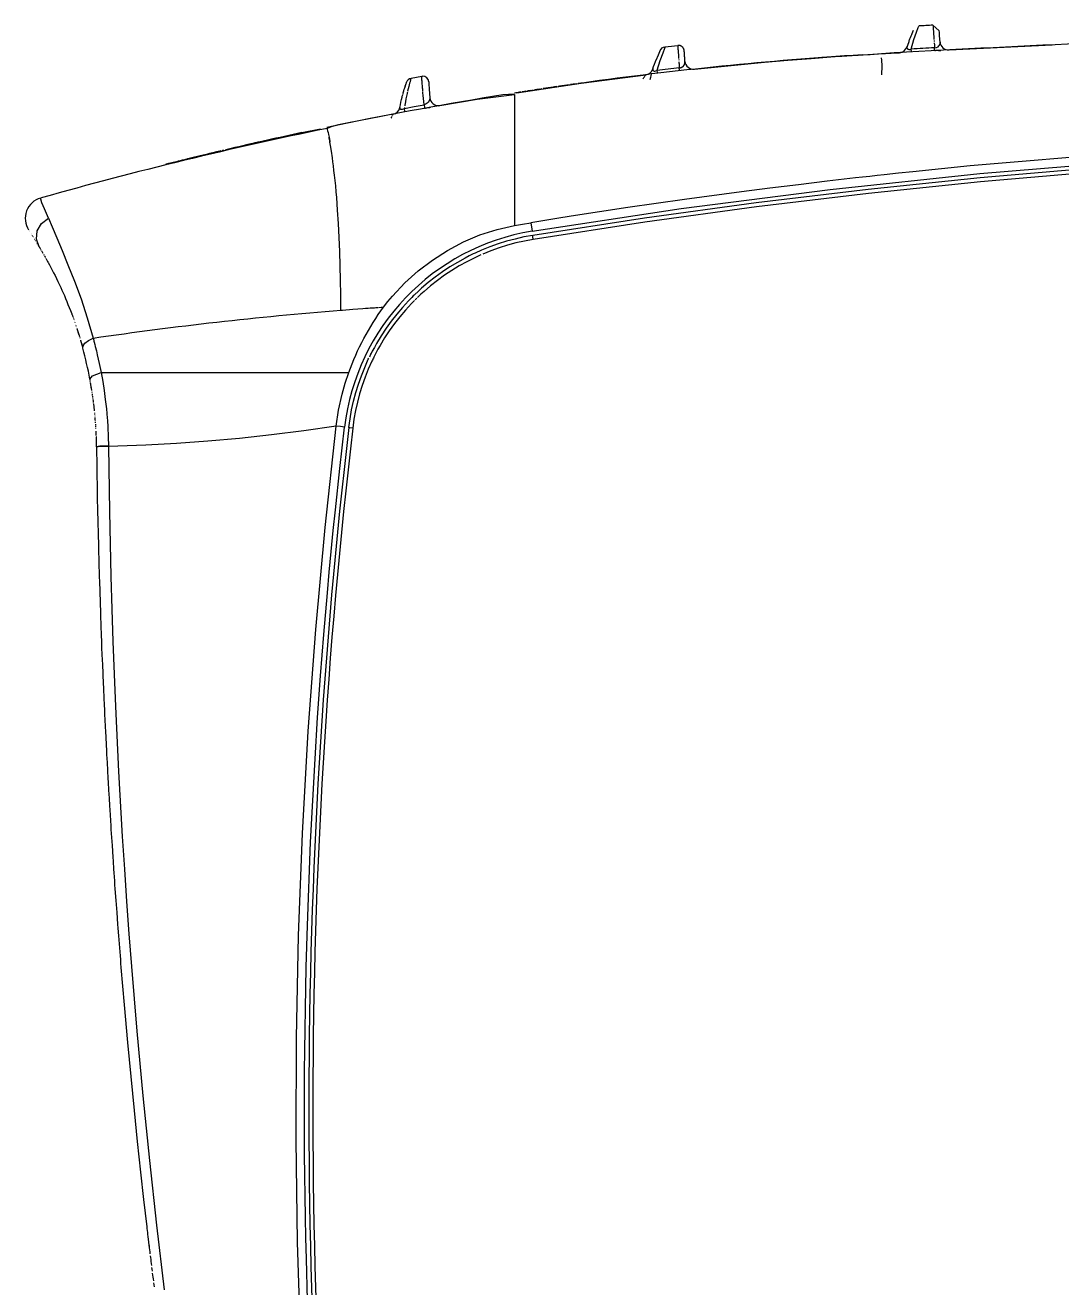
# Model space of a CAD drawing. Header units: millimetres. Extents: x 1291 to 5660, y 748 to 2981.
# Drawn here: x 2519.6 to 2641.5, y 1365.1 to 1513.7 of the extents above; entities that cross this region are included whole.
import ezdxf

# ---------------------------------------------------------------- set-up
doc = ezdxf.new("R2010")
doc.units = ezdxf.units.MM

msp = doc.modelspace()

# ---------------------------------------------------------------- linework, layer by layer
for points in [[(2624.05, 1513.03), (2623.89, 1512.66), (2623.88, 1512.65), (2623.88, 1512.64), (2623.88, 1512.63), (2623.87, 1512.63), (2623.87, 1512.61), (2623.86, 1512.59), (2623.84, 1512.55), (2623.83, 1512.52), (2623.79, 1512.44), (2623.76, 1512.36), (2623.69, 1512.19), (2623.62, 1512.01), (2623.58, 1511.91), (2623.55, 1511.82), (2623.53, 1511.76), (2623.52, 1511.71), (2623.48, 1511.6), (2623.4, 1511.38), (2623.33, 1511.15), (2623.31, 1511.05), (2623.33, 1510.95), (2623.36, 1510.9), (2623.41, 1510.86), (2623.45, 1510.85), (2623.49, 1510.83), (2623.53, 1510.82), (2623.57, 1510.82), (2623.66, 1510.82), (2623.71, 1510.82), (2623.75, 1510.83), (2623.79, 1510.84), (2623.82, 1510.84), (2624.12, 1511.98), (2624.42, 1512.84), (2624.63, 1513.38), (2624.71, 1513.56)], [(2626.37, 1513.65), (2626.38, 1513.64), (2626.38, 1513.61), (2626.38, 1513.56), (2626.39, 1513.48), (2626.39, 1513.38), (2626.4, 1513.26)], [(2626.4, 1513.23), (2626.41, 1513.19), (2626.41, 1513.16), (2626.41, 1513.12), (2626.42, 1513.04), (2626.42, 1512.96), (2626.44, 1512.78), (2626.45, 1512.58), (2626.46, 1512.36), (2626.48, 1512.12), (2626.49, 1512.06), (2626.49, 1511.99)], [(2626.5, 1511.86), (2626.51, 1511.73)], [(2596.37, 1510.84), (2596.37, 1510.83), (2596.37, 1510.79), (2596.38, 1510.75), (2596.38, 1510.67), (2596.39, 1510.59), (2596.4, 1510.41), (2596.42, 1510.21), (2596.43, 1509.99), (2596.45, 1509.76)], [(2619.97, 1510.25), (2619, 1510.19), (2618.04, 1510.13), (2615.67, 1509.99), (2613.3, 1509.86)], [(2620.29, 1509.81), (2620.31, 1509.55), (2620.34, 1508.9), (2620.33, 1507.81)], [(2623.84, 1510.51), (2623.84, 1510.6), (2623.82, 1510.84)], [(2627.04, 1510.68), (2627.06, 1510.69)], [(2627.09, 1510.69), (2627.14, 1510.69), (2627.18, 1510.69), (2627.28, 1510.7)], [(2593.78, 1509.48), (2593.79, 1509.51), (2593.79, 1509.51), (2593.8, 1509.52), (2593.8, 1509.53)], [(2596.46, 1509.63), (2596.47, 1509.56)], [(2564.02, 1505.57), (2564.04, 1505.64), (2564.05, 1505.7), (2564.12, 1505.92), (2564.18, 1506.13), (2564.24, 1506.31), (2564.4, 1506.82), (2564.43, 1506.89), (2564.44, 1506.93), (2564.45, 1506.94)], [(2564.85, 1506.97), (2564.84, 1506.95), (2564.84, 1506.93), (2564.81, 1506.84), (2564.76, 1506.65), (2564.7, 1506.43), (2564.64, 1506.19), (2564.57, 1505.91)], [(2566.37, 1505.91), (2566.36, 1505.99), (2566.35, 1506.13), (2566.34, 1506.27), (2566.32, 1506.52), (2566.3, 1506.75), (2566.28, 1506.95), (2566.27, 1507.13), (2566.26, 1507.15), (2566.26, 1507.21), (2566.26, 1507.25), (2566.25, 1507.29), (2566.25, 1507.35), (2566.24, 1507.41), (2566.24, 1507.51), (2566.23, 1507.58), (2566.23, 1507.62), (2566.23, 1507.64), (2564.98, 1507.4), (2564.97, 1507.38), (2564.96, 1507.34), (2564.93, 1507.26), (2564.9, 1507.15), (2564.88, 1507.09), (2564.86, 1507.01)], [(2584.49, 1506.77), (2584.34, 1506.74), (2584.19, 1506.72), (2584.05, 1506.71), (2583.9, 1506.69), (2583.75, 1506.67)], [(2592.28, 1507.37), (2592.37, 1507.51), (2592.42, 1507.58), (2592.48, 1507.67)], [(2592.49, 1507.69), (2592.5, 1507.71)], [(2592.51, 1507.72), (2592.51, 1507.73), (2592.52, 1507.74), (2592.55, 1507.78)], [(2592.57, 1507.81), (2592.58, 1507.83)], [(2593.27, 1508.03), (2593.27, 1508.02), (2593.27, 1508), (2593.25, 1507.96), (2593.24, 1507.9), (2593.19, 1507.74), (2593.14, 1507.51), (2593.08, 1507.23)], [(2564.21, 1503.96), (2564.2, 1503.87), (2565.35, 1504.08), (2566.5, 1504.29), (2566.47, 1504.67), (2566.44, 1505.03), (2566.41, 1505.37), (2566.38, 1505.69), (2566.38, 1505.76), (2566.37, 1505.84)], [(2564.56, 1505.84), (2564.54, 1505.77), (2564.52, 1505.7), (2564.51, 1505.62), (2564.47, 1505.47), (2564.44, 1505.31), (2564.37, 1504.98), (2564.31, 1504.63), (2564.28, 1504.44), (2564.25, 1504.26), (2564.24, 1504.16)], [(2564.29, 1506.47), (2564.3, 1506.51), (2564.31, 1506.55), (2564.32, 1506.58)], [(2564.33, 1506.62), (2564.35, 1506.68)], [(2577.88, 1505.79), (2577.74, 1505.77), (2577.59, 1505.75), (2577.44, 1505.72), (2577.3, 1505.69), (2577.15, 1505.68)], [(2577.15, 1505.51), (2577.15, 1490.09)], [(2578.47, 1505.88), (2578.32, 1505.86), (2578.18, 1505.84), (2578.03, 1505.81)], [(2579.35, 1506.01), (2579.2, 1505.99), (2578.76, 1505.92), (2578.61, 1505.9)], [(2579.05, 1505.97), (2578.91, 1505.95)], [(2580.37, 1506.17), (2580.23, 1506.15), (2579.78, 1506.08), (2579.64, 1506.06), (2579.49, 1506.04)], [(2580.08, 1506.13), (2579.93, 1506.11)], [(2582.14, 1506.43), (2581.99, 1506.41), (2581.84, 1506.39), (2581.7, 1506.36), (2581.55, 1506.35), (2581.4, 1506.32), (2581.26, 1506.3), (2581.11, 1506.29), (2580.96, 1506.26), (2580.82, 1506.24), (2580.67, 1506.22), (2580.52, 1506.2)], [(2583.61, 1506.65), (2583.46, 1506.62), (2583.31, 1506.6), (2583.16, 1506.58), (2583.02, 1506.56), (2582.87, 1506.54), (2582.72, 1506.52), (2582.28, 1506.45)], [(2582.57, 1506.5), (2582.43, 1506.48)], [(2564.27, 1503.46), (2564.25, 1503.56), (2564.2, 1503.86)], [(2567, 1503.96), (2567.03, 1503.96), (2567.05, 1503.96), (2567.12, 1503.98), (2567.17, 1503.99), (2567.28, 1504.01)], [(2562.8, 1503.07), (2562.81, 1503.08), (2562.86, 1503.18), (2562.86, 1503.18), (2562.86, 1503.19), (2560.17, 1502.67), (2557.49, 1502.14), (2555.07, 1501.64), (2555.07, 1501.63)], [(2562.64, 1502.71), (2562.64, 1502.72), (2562.66, 1502.76), (2562.67, 1502.79), (2562.69, 1502.83), (2562.71, 1502.87), (2562.74, 1502.94)], [(2562.78, 1503.03), (2562.79, 1503.06)], [(2549.32, 1500.41), (2549.38, 1500.42), (2549.57, 1500.46), (2549.77, 1500.51), (2550.16, 1500.59), (2550.55, 1500.68), (2551.34, 1500.85), (2552.13, 1501.02), (2551.61, 1500.91), (2551.1, 1500.79), (2550.58, 1500.69), (2550.07, 1500.57), (2549.57, 1500.46), (2549.07, 1500.35), (2548.56, 1500.24), (2548.07, 1500.13), (2547.57, 1500.02), (2547.08, 1499.91), (2546.96, 1499.88), (2546.84, 1499.85), (2546.72, 1499.82), (2546.59, 1499.8), (2546.35, 1499.74), (2546.11, 1499.69), (2545.63, 1499.57), (2545.17, 1499.47), (2544.71, 1499.36), (2544.25, 1499.26), (2543.8, 1499.15), (2543.35, 1499.05), (2543.13, 1498.99)], [(2552.13, 1501.02), (2554.32, 1501.48)], [(2555.08, 1501.58), (2555.09, 1501.53), (2555.12, 1501.4), (2555.16, 1501.25), (2555.21, 1501.05), (2555.26, 1500.8), (2555.33, 1500.47), (2555.38, 1500.25), (2555.42, 1499.99), (2555.44, 1499.9)], [(2544.16, 1499.23), (2544.24, 1499.25), (2544.59, 1499.33), (2545.18, 1499.48)], [(2542.59, 1498.87), (2542.49, 1498.84), (2542.07, 1498.74), (2541.67, 1498.65), (2541.28, 1498.55), (2540.9, 1498.46), (2540.53, 1498.37), (2540.18, 1498.29), (2539.84, 1498.21), (2539.51, 1498.12), (2539.19, 1498.05), (2538.88, 1497.97), (2538.74, 1497.93), (2538.67, 1497.92), (2538.6, 1497.9), (2538.45, 1497.87), (2538.32, 1497.83), (2538.06, 1497.77), (2537.82, 1497.71), (2537.59, 1497.65), (2537.38, 1497.6), (2537.18, 1497.55), (2537, 1497.51), (2536.84, 1497.47), (2536.69, 1497.43), (2536.66, 1497.42), (2536.59, 1497.4), (2536.56, 1497.4), (2536.5, 1497.38), (2536.44, 1497.37), (2536.21, 1497.31), (2536.16, 1497.29), (2536.13, 1497.29), (2536.12, 1497.29), (2536.12, 1497.28)], [(2542.91, 1498.94), (2542.8, 1498.92), (2542.7, 1498.89)], [(2684.95, 1498.42), (2671.67, 1497.95), (2658.41, 1497.26), (2645.17, 1496.35), (2631.95, 1495.21), (2618.77, 1493.86), (2605.6, 1492.27), (2592.46, 1490.47), (2579.34, 1488.44), (2578.32, 1488.26), (2577.32, 1488.03), (2576.32, 1487.76), (2575.34, 1487.45), (2574.37, 1487.11), (2573.42, 1486.72)], [(2648.59, 1498.6), (2630.73, 1497.1), (2627.36, 1496.76), (2623.99, 1496.42), (2622.31, 1496.24), (2620.63, 1496.06), (2619.79, 1495.97), (2618.95, 1495.87), (2618.1, 1495.78), (2617.26, 1495.69), (2613.91, 1495.3), (2610.55, 1494.89), (2607.2, 1494.48), (2603.85, 1494.05), (2597.16, 1493.15), (2590.48, 1492.19), (2587.14, 1491.68), (2583.8, 1491.17), (2582.14, 1490.9), (2580.48, 1490.63), (2579.76, 1490.52), (2579.05, 1490.4)], [(2645.15, 1496.84), (2631.93, 1495.7), (2618.74, 1494.34), (2605.57, 1492.76), (2592.42, 1490.95), (2579.29, 1488.92), (2578.25, 1488.74), (2577.23, 1488.5), (2576.21, 1488.23), (2575.21, 1487.92), (2574.23, 1487.57), (2573.25, 1487.17), (2573.01, 1487.07), (2572.77, 1486.96), (2572.53, 1486.85), (2572.29, 1486.74), (2571.81, 1486.5), (2571.35, 1486.26), (2570.43, 1485.75), (2569.54, 1485.21), (2568.67, 1484.64), (2567.82, 1484.02), (2567, 1483.38), (2566.2, 1482.7), (2565.81, 1482.34), (2565.43, 1481.98), (2565.33, 1481.89), (2565.24, 1481.8), (2565.05, 1481.61), (2564.87, 1481.42), (2564.68, 1481.23), (2563.97, 1480.45), (2563.3, 1479.65), (2562.65, 1478.83), (2562.04, 1477.99), (2561.47, 1477.11), (2560.93, 1476.21), (2560.67, 1475.75), (2560.42, 1475.29), (2560.13, 1474.7), (2560.07, 1474.58)], [(2561.14, 1480.45), (2561.45, 1480.47), (2561.75, 1480.49), (2562.26, 1481.15), (2562.79, 1481.79), (2564.24, 1483.33), (2565.82, 1484.75), (2567.49, 1486.02), (2569.27, 1487.16), (2571.14, 1488.15), (2573.08, 1488.98), (2575.09, 1489.63), (2577.15, 1490.09), (2578.1, 1490.25), (2579.05, 1490.4), (2579.23, 1489.42), (2596.74, 1492.08), (2614.29, 1494.33), (2631.88, 1496.2), (2649.51, 1497.66)], [(2521.22, 1487.59), (2520.91, 1488.49), (2521.01, 1489.46), (2521.51, 1490.34), (2522.31, 1490.97), (2522.76, 1489.93), (2523.29, 1488.65), (2523.92, 1487.16), (2524.62, 1485.45), (2525.37, 1483.54), (2526.15, 1481.45), (2526.89, 1479.22), (2527.58, 1476.84)], [(2520.04, 1489.48), (2520.05, 1489.47)], [(2520.12, 1489.36), (2520.12, 1489.35), (2520.12, 1489.34), (2520.13, 1489.34)], [(2520.28, 1489.1), (2520.29, 1489.09)], [(2520.32, 1489.03), (2520.33, 1489.02)], [(2520.4, 1488.9), (2520.41, 1488.89)], [(2579.34, 1488.44), (2579.29, 1488.78), (2579.29, 1488.92)], [(2520.45, 1488.83), (2520.46, 1488.82)], [(2520.47, 1488.79), (2520.48, 1488.79), (2520.48, 1488.78), (2520.49, 1488.77)], [(2520.55, 1488.67), (2520.56, 1488.66)], [(2520.57, 1488.65), (2520.57, 1488.64), (2520.57, 1488.63)], [(2520.66, 1488.49), (2520.67, 1488.48)], [(2520.76, 1488.33), (2520.77, 1488.31), (2520.78, 1488.3)], [(2520.82, 1488.24), (2520.83, 1488.23)], [(2520.9, 1488.1), (2520.91, 1488.09)], [(2520.97, 1487.99), (2520.98, 1487.98)], [(2521, 1487.96), (2521, 1487.94)], [(2521.11, 1487.76), (2521.12, 1487.75), (2521.12, 1487.74)], [(2521.15, 1487.7), (2521.16, 1487.68)], [(2521.17, 1487.67), (2521.18, 1487.66)], [(2521.2, 1487.61), (2521.21, 1487.6)], [(2521.22, 1487.59), (2521.23, 1487.57), (2521.24, 1487.54), (2521.26, 1487.52), (2521.27, 1487.49)], [(2521.29, 1487.47), (2521.31, 1487.44)], [(2521.34, 1487.39), (2521.35, 1487.36)], [(2521.4, 1487.28), (2521.42, 1487.25)], [(2521.43, 1487.23), (2521.45, 1487.2), (2521.47, 1487.18)], [(2521.5, 1487.12), (2521.51, 1487.09), (2521.54, 1487.06)], [(2521.57, 1487.01), (2521.58, 1486.98)], [(2521.6, 1486.95), (2521.62, 1486.92)], [(2521.64, 1486.89), (2521.65, 1486.86), (2521.67, 1486.83)], [(2521.76, 1486.69), (2521.77, 1486.66), (2521.79, 1486.63), (2521.8, 1486.59)], [(2521.86, 1486.5), (2521.88, 1486.47), (2521.89, 1486.44), (2521.92, 1486.41), (2521.93, 1486.38), (2521.97, 1486.32)], [(2522.01, 1486.25), (2522.02, 1486.22)], [(2522.05, 1486.15), (2522.26, 1485.78), (2522.29, 1485.74), (2522.44, 1485.46), (2522.6, 1485.16), (2522.76, 1484.85), (2522.93, 1484.53), (2523.1, 1484.19), (2523.27, 1483.85), (2523.44, 1483.49), (2523.62, 1483.12), (2523.76, 1482.81), (2523.9, 1482.49), (2524.05, 1482.17), (2524.19, 1481.84), (2524.34, 1481.51), (2524.48, 1481.16), (2524.62, 1480.81), (2524.77, 1480.44), (2524.91, 1480.07), (2525.06, 1479.69), (2525.07, 1479.66), (2525.08, 1479.63)], [(2522.09, 1486.08), (2522.12, 1486.05)], [(2522.14, 1486.02), (2522.15, 1485.99)], [(2573.18, 1486.62), (2572.95, 1486.51), (2572.71, 1486.4), (2572.48, 1486.3), (2572.01, 1486.06), (2571.55, 1485.83), (2570.65, 1485.33), (2569.77, 1484.8), (2568.92, 1484.23), (2568.09, 1483.63), (2567.28, 1483), (2566.5, 1482.33), (2566.12, 1481.99), (2565.74, 1481.63)], [(2522.21, 1485.88), (2522.23, 1485.85), (2522.24, 1485.81)], [(2565.65, 1481.54), (2565.56, 1481.45), (2565.46, 1481.36)], [(2556.71, 1480.12), (2556.81, 1480.12), (2556.9, 1480.13), (2558.11, 1480.23), (2559.32, 1480.32), (2559.62, 1480.35), (2559.93, 1480.36), (2560.16, 1480.38)], [(2565.37, 1481.26), (2565.19, 1481.08), (2565.01, 1480.89), (2564.31, 1480.13), (2563.65, 1479.35), (2563.02, 1478.54), (2562.42, 1477.71), (2561.86, 1476.85), (2561.33, 1475.97), (2561.07, 1475.52), (2560.83, 1475.07), (2560.71, 1474.84), (2560.6, 1474.6), (2560.54, 1474.49), (2560.48, 1474.37), (2560.43, 1474.25), (2560.37, 1474.14), (2559.95, 1473.19), (2559.57, 1472.24), (2559.23, 1471.27), (2558.93, 1470.29), (2558.67, 1469.3), (2558.44, 1468.3), (2558.26, 1467.28), (2558.12, 1466.25), (2557.79, 1466.29), (2557.65, 1466.31), (2557.8, 1467.35), (2557.98, 1468.39), (2558.21, 1469.41), (2558.48, 1470.42), (2558.79, 1471.42), (2559.13, 1472.41), (2559.52, 1473.38), (2559.95, 1474.34), (2560.01, 1474.46)], [(2560.22, 1480.38), (2560.23, 1480.39)], [(2560.28, 1480.39), (2560.3, 1480.4), (2560.42, 1480.4), (2560.53, 1480.41), (2560.68, 1480.41), (2560.84, 1480.43)], [(2560.89, 1480.43), (2560.95, 1480.44), (2561.03, 1480.44), (2561.08, 1480.45)], [(2525.09, 1479.61), (2525.1, 1479.58), (2525.12, 1479.55)], [(2525.14, 1479.49), (2525.14, 1479.47)], [(2525.16, 1479.41), (2525.17, 1479.38), (2525.18, 1479.35)], [(2525.21, 1479.29), (2525.22, 1479.26)], [(2525.26, 1479.15), (2525.26, 1479.12)], [(2525.29, 1479.04), (2525.31, 1479.01), (2525.32, 1478.98)], [(2525.34, 1478.92), (2525.35, 1478.89)], [(2525.38, 1478.81), (2525.39, 1478.78)], [(2525.42, 1478.69), (2525.43, 1478.66), (2525.44, 1478.63)], [(2525.51, 1478.45), (2525.51, 1478.42)], [(2525.54, 1478.33), (2525.55, 1478.3), (2525.57, 1478.27)], [(2525.6, 1478.18), (2525.6, 1478.15)], [(2525.63, 1478.06), (2525.64, 1478.03)], [(2525.66, 1477.97), (2525.9, 1477.23), (2525.91, 1477.2)], [(2525.67, 1477.94), (2525.68, 1477.91), (2525.7, 1477.88), (2525.7, 1477.85), (2525.72, 1477.82)], [(2525.72, 1477.79), (2525.73, 1477.76)], [(2525.79, 1477.61), (2525.79, 1477.58), (2525.8, 1477.55), (2525.81, 1477.51)], [(2525.84, 1477.42), (2525.85, 1477.39)], [(2525.87, 1477.33), (2525.88, 1477.29), (2525.89, 1477.26)], [(2525.92, 1477.17), (2525.93, 1477.14)], [(2525.94, 1477.11), (2525.96, 1477.05)], [(2525.97, 1477.01), (2525.98, 1476.98)], [(2526, 1476.92), (2526.01, 1476.89), (2526.02, 1476.85), (2526.02, 1476.83)], [(2526.09, 1476.6), (2526.1, 1476.57), (2526.32, 1475.82), (2526.34, 1475.75), (2526.34, 1475.72)], [(2526.11, 1476.54), (2526.12, 1476.5), (2526.13, 1476.47)], [(2526.14, 1476.44), (2526.15, 1476.41)], [(2526.21, 1476.18), (2526.23, 1476.15), (2526.23, 1476.11)], [(2526.24, 1476.08), (2526.25, 1476.05), (2526.26, 1476.02)], [(2526.29, 1475.92), (2526.3, 1475.89)], [(2560.19, 1474.82), (2560.3, 1475.05)], [(2527.2, 1472.02), (2527.52, 1472.39), (2528.51, 1472.8)], [(2528.51, 1472.8), (2528.7, 1471.74), (2528.86, 1470.68), (2529.01, 1469.6), (2529.14, 1468.52), (2529.19, 1467.98), (2529.23, 1467.43), (2529.26, 1467.16), (2529.31, 1466.34), (2529.36, 1465.24), (2529.38, 1464.13), (2529.38, 1464.09), (2528.65, 1464.08), (2528.16, 1464.05), (2527.98, 1464.04), (2527.99, 1463.11), (2528, 1462.64), (2528.01, 1461.71), (2528.02, 1461.25), (2528.02, 1460.78), (2528.03, 1460.32), (2528.04, 1459.85), (2528.05, 1459.39), (2528.05, 1458.92), (2528.06, 1458.46), (2528.11, 1456.13), (2528.12, 1455.67), (2528.13, 1455.21), (2528.14, 1454.74), (2528.15, 1454.27), (2528.17, 1453.34), (2528.19, 1452.88), (2528.21, 1451.95), (2528.22, 1451.49), (2528.23, 1451.02), (2528.25, 1450.56), (2528.26, 1450.1), (2528.29, 1449.17), (2528.3, 1448.7), (2528.31, 1448.23), (2528.43, 1444.52), (2528.45, 1444.06), (2528.48, 1443.13), (2528.5, 1442.66), (2528.51, 1442.19), (2528.53, 1441.73), (2528.55, 1441.27), (2528.57, 1440.8), (2528.58, 1440.34), (2528.64, 1438.95), (2528.66, 1438.48), (2528.76, 1436.16), (2528.78, 1435.7), (2528.84, 1434.3), (2528.86, 1433.84), (2528.9, 1432.91), (2528.93, 1432.45), (2528.95, 1431.98), (2529, 1431.05), (2529.02, 1430.59), (2529.14, 1428.27), (2529.16, 1427.81), (2529.19, 1427.34), (2529.21, 1426.88), (2529.31, 1425.02), (2529.34, 1424.56), (2529.39, 1423.63), (2529.42, 1423.16), (2529.45, 1422.7), (2529.51, 1421.77), (2529.53, 1421.31), (2529.65, 1419.45), (2529.67, 1418.99), (2529.7, 1418.53), (2529.76, 1417.6), (2529.8, 1417.13), (2529.89, 1415.74), (2529.92, 1415.28), (2529.98, 1414.35), (2530.01, 1413.89), (2530.04, 1413.42), (2530.08, 1412.96), (2530.11, 1412.5), (2530.14, 1412.03), (2530.25, 1410.64), (2530.28, 1410.18), (2530.31, 1409.71), (2530.35, 1409.25), (2530.45, 1407.86), (2530.49, 1407.4), (2530.56, 1406.47), (2530.59, 1406.01), (2530.63, 1405.55), (2530.67, 1405.08), (2530.71, 1404.62), (2530.74, 1404.15), (2530.78, 1403.69), (2530.81, 1403.23), (2530.85, 1402.77), (2531.22, 1398.35), (2531.62, 1393.94), (2532, 1389.93), (2532.39, 1385.92), (2532.77, 1382.3), (2533.16, 1378.69), (2533.52, 1375.47), (2533.89, 1372.25), (2533.91, 1372.03), (2533.94, 1371.8), (2533.97, 1371.57), (2533.99, 1371.34), (2534.02, 1371.11), (2534.1, 1370.43), (2534.18, 1369.75), (2534.21, 1369.52), (2534.24, 1369.3), (2534.26, 1369.06)], [(2552.81, 1363.59), (2552.67, 1368.49), (2552.61, 1370.94), (2552.56, 1373.39), (2552.52, 1375.84), (2552.49, 1378.29), (2552.46, 1380.75), (2552.45, 1383.2), (2552.44, 1385.65), (2552.45, 1388.1), (2552.46, 1390.55), (2552.48, 1393), (2552.51, 1395.45), (2552.55, 1397.91), (2552.65, 1402.81), (2552.78, 1407.71), (2553.16, 1417.51), (2553.68, 1427.3), (2553.99, 1432.19), (2554.34, 1437.08), (2554.72, 1441.97), (2555.14, 1446.85), (2555.36, 1449.3), (2555.59, 1451.74), (2555.83, 1454.18), (2556.08, 1456.61), (2556.6, 1461.49), (2557.16, 1466.36), (2556.66, 1466.42), (2556.17, 1466.48), (2556.45, 1468.36), (2556.86, 1470.23), (2557.22, 1471.52), (2557.65, 1472.8)], [(2527.25, 1471.7), (2527.23, 1471.78)], [(2527.43, 1470.66), (2527.42, 1470.75), (2527.4, 1470.83), (2527.27, 1471.62)], [(2527.29, 1471.46), (2527.28, 1471.54)], [(2527.34, 1471.23), (2527.32, 1471.3), (2527.3, 1471.38)], [(2527.39, 1470.9), (2527.37, 1470.98), (2527.36, 1471.07)], [(2527.46, 1470.42), (2527.45, 1470.5)], [(2527.52, 1470.09), (2527.5, 1470.18), (2527.49, 1470.26)], [(2527.53, 1469.93), (2527.53, 1470.02)], [(2527.56, 1469.77), (2527.55, 1469.85)], [(2527.59, 1469.6), (2527.57, 1469.68)], [(2527.61, 1469.35), (2527.61, 1469.44), (2527.6, 1469.52)], [(2527.63, 1469.19), (2527.62, 1469.27)], [(2527.74, 1468.26), (2527.73, 1468.35), (2527.64, 1469.11)], [(2527.66, 1468.94), (2527.65, 1469.02)], [(2527.7, 1468.6), (2527.69, 1468.69)], [(2527.77, 1467.97), (2527.76, 1468.01), (2527.76, 1468.05)], [(2527.78, 1467.84), (2527.77, 1467.88)], [(2527.8, 1467.63), (2527.8, 1467.67)], [(2527.82, 1467.45), (2527.81, 1467.49)], [(2527.82, 1467.36), (2527.82, 1467.41)], [(2527.84, 1467.15), (2527.83, 1467.19), (2527.83, 1467.28), (2527.82, 1467.32)], [(2527.86, 1466.93), (2527.85, 1466.97)], [(2527.87, 1466.85), (2527.86, 1466.89)], [(2527.89, 1466.54), (2527.88, 1466.58), (2527.88, 1466.72)], [(2529.28, 1466.88), (2529.29, 1466.61)], [(2527.9, 1466.41), (2527.89, 1466.46)], [(2527.91, 1466.19), (2527.9, 1466.24), (2527.9, 1466.28)], [(2527.95, 1465.36), (2527.94, 1465.4), (2527.92, 1465.89)], [(2527.93, 1465.8), (2527.92, 1465.84)], [(2527.98, 1464.05), (2527.98, 1464.07), (2527.96, 1465.23), (2527.95, 1465.27)], [(2552, 1358.43), (2551.62, 1370.45), (2551.46, 1382.48), (2551.5, 1394.5), (2551.75, 1406.53), (2552.22, 1418.55), (2552.89, 1430.56), (2553.77, 1442.55), (2554.86, 1454.53), (2556.17, 1466.48), (2552.35, 1465.93), (2548.56, 1465.44), (2544.79, 1465.03), (2541.06, 1464.69), (2537.39, 1464.43), (2533.78, 1464.23), (2531.57, 1464.15), (2529.38, 1464.09), (2529.49, 1456.43), (2529.66, 1448.78), (2529.77, 1444.95), (2529.9, 1441.12), (2530.04, 1437.3), (2530.2, 1433.47), (2530.57, 1425.82), (2531, 1418.18), (2531.25, 1414.35), (2531.51, 1410.53), (2531.79, 1406.72), (2532.08, 1402.89), (2532.72, 1395.26), (2533.42, 1387.64), (2534.2, 1380.03), (2535.03, 1372.42), (2535.94, 1364.82)], [(2527.97, 1464.96), (2527.96, 1465)], [(2527.98, 1464.61), (2527.97, 1464.65)], [(2529.38, 1464.13), (2528.36, 1464.1), (2527.98, 1464.03)], [(2534.04, 1370.89), (2534.07, 1370.66)], [(2534.13, 1370.2), (2534.15, 1369.98)], [(2534.29, 1368.84), (2534.32, 1368.61), (2534.35, 1368.38), (2534.38, 1368.15), (2534.4, 1367.92), (2534.43, 1367.7)], [(2534.46, 1367.47), (2534.49, 1367.24), (2534.51, 1367.01)], [(2534.54, 1366.78), (2534.57, 1366.55), (2534.6, 1366.33), (2534.63, 1366.1), (2534.66, 1365.87)], [(2534.69, 1365.64), (2534.71, 1365.41), (2534.74, 1365.18)]]:
    msp.add_lwpolyline(points)
for points in [[(2626.52, 1511.59), (2626.54, 1511.3), (2626.56, 1511), (2626.8, 1511.04), (2626.97, 1511.12), (2627.07, 1511.22), (2627.14, 1511.31), (2627.2, 1511.5), (2627.2, 1511.68), (2627.15, 1512.4), (2627.13, 1512.85), (2627.11, 1513.01), (2626.37, 1513.66, -0.002206), (2624.7, 1513.57)], [(2594.87, 1511.12, -0.002484), (2596.34, 1511.29), (2596.34, 1511.24), (2596.34, 1511.19), (2596.35, 1511.11), (2596.36, 1511.02), (2596.37, 1510.89)], [(2667, 1512.41, 0.006167), (2620.33, 1510.31)], [(2627.2, 1511.68, 0.409526), (2628.26, 1510.75), (2640.41, 1511.36)], [(2618.03, 1510.18, 0.018759), (2585.11, 1506.86), (2585.07, 1506.85), (2584.93, 1506.83), (2584.78, 1506.81), (2584.63, 1506.79)], [(2593.8, 1509.53), (2594.08, 1510.17), (2594.24, 1510.56), (2594.3, 1510.7, -0.262652), (2594.87, 1511.12), (2594.79, 1510.93), (2594.58, 1510.37), (2594.25, 1509.48), (2593.9, 1508.32), (2593.93, 1508.08), (2593.94, 1507.99)], [(2597.2, 1509.41, 0.413927), (2598.3, 1508.49), (2601.05, 1508.78), (2603.8, 1509.05), (2606.55, 1509.3), (2609.3, 1509.54), (2612.06, 1509.76), (2614.81, 1509.96), (2617.58, 1510.15), (2620.45, 1510.32), (2620.78, 1510.34), (2621.11, 1510.36), (2621.45, 1510.38), (2621.78, 1510.4), (2622.1, 1510.41), (2622.43, 1510.43, 0.313559), (2623.33, 1511.15)], [(2577.43, 1505.72), (2585, 1506.84), (2592.59, 1507.83, 0.291987), (2593.42, 1508.51), (2593.51, 1508.79), (2593.61, 1509.06), (2593.71, 1509.3), (2593.73, 1509.36), (2593.75, 1509.42)], [(2596.57, 1508.29), (2596.56, 1508.38), (2596.53, 1508.63, 0.000317), (2593.9, 1508.32)], [(2567.06, 1507), (2567.07, 1506.78), (2567.12, 1506.14), (2567.19, 1505.11, 0.415903), (2568.36, 1504.2), (2572.75, 1504.96), (2577.15, 1505.5), (2576.42, 1505.52), (2575.76, 1505.46, 0.01049), (2556.43, 1501.92), (2555.71, 1501.74), (2555.1, 1501.51, 0.018547), (2521.48, 1493.34)], [(2562.86, 1503.19, 0.308828), (2563.66, 1503.99), (2563.72, 1504.31), (2563.79, 1504.62), (2563.85, 1504.91), (2563.92, 1505.19), (2563.95, 1505.32), (2563.99, 1505.45), (2564, 1505.51)], [(2567.19, 1505.11, -0.345089), (2566.5, 1504.29), (2566.55, 1503.98), (2566.57, 1503.88), (2566.67, 1503.9), (2566.88, 1503.93)], [(2527.22, 1471.86), (2527.21, 1471.94), (2527.2, 1472.02, 0.018135), (2526.36, 1475.65), (2526.4, 1475.93), (2526.62, 1476.24), (2527.03, 1476.55), (2527.58, 1476.84, -0.016897), (2556.71, 1480.11), (2556.71, 1480.22), (2556.7, 1481.93), (2556.68, 1483.64), (2556.64, 1485.34), (2556.59, 1487.02), (2556.52, 1488.68), (2556.44, 1490.31), (2556.34, 1491.88), (2556.23, 1493.37), (2556.17, 1494.07), (2556.11, 1494.75), (2556.04, 1495.4), (2555.98, 1496), (2555.91, 1496.58), (2555.85, 1497.11), (2555.79, 1497.6), (2555.73, 1498.05), (2555.61, 1498.84), (2555.51, 1499.5), (2555.44, 1499.9), (2555.41, 1500.06), (2555.38, 1500.21), (2555.36, 1500.35), (2555.33, 1500.48)], [(2522.31, 1490.97), (2521.85, 1492.05), (2521.56, 1492.77), (2521.41, 1493.18), (2521.4, 1493.32), (2521.44, 1493.33), (2521.4, 1493.32, 0.500577), (2519.99, 1489.57)], [(2527.59, 1476.83), (2527.59, 1476.81), (2527.6, 1476.78), (2527.61, 1476.75), (2527.61, 1476.72), (2527.63, 1476.66), (2527.64, 1476.6), (2527.67, 1476.47), (2527.71, 1476.35), (2527.77, 1476.1), (2527.83, 1475.85), (2527.96, 1475.35), (2528.07, 1474.85), (2528.3, 1473.83), (2528.51, 1472.8), (2557.65, 1472.8, -0.071391), (2561.75, 1480.49)], [(2558.12, 1466.25, 0.057766), (2557.83, 1308.37), (2558.1, 1306.22), (2558.42, 1304.08), (2558.51, 1303.55), (2558.61, 1303.01)]]:
    msp.add_lwpolyline(points, format="xyb")
for centre, radius, start, end in [((2583.47, 1463.27), 26.49, 99.2345, 173.311), ((3238.74, 1386.05), 685.79, 173.27963, 186.50907)]:
    msp.add_arc(centre, radius, start, end)
for centre, major_axis, ratio, start_param, end_param in [((2594, 1508.7), (0.58, 0.366), 0.430194, 2.615585, 4.280156), ((2564.43, 1504.39), (0.751, 0.56), 0.362549, 2.71939, 4.15432)]:
    msp.add_ellipse(centre, major_axis=major_axis, ratio=ratio, start_param=start_param, end_param=end_param)
msp.add_rational_spline([(2596.48, 1509.36), (2596.48, 1509.32), (2596.49, 1509.27), (2596.49, 1509.22), (2596.5, 1509.13), (2596.5, 1509.03), (2596.51, 1508.93), (2596.52, 1508.83), (2596.52, 1508.73), (2596.53, 1508.63), (2596.61, 1508.65), (2596.7, 1508.68), (2596.78, 1508.7), (2596.84, 1508.73), (2596.9, 1508.77), (2596.95, 1508.8), (2596.99, 1508.84), (2597.02, 1508.88), (2597.06, 1508.91), (2597.08, 1508.95), (2597.1, 1508.98), (2597.13, 1509.02), (2597.15, 1509.08), (2597.17, 1509.15), (2597.19, 1509.22), (2597.19, 1509.29), (2597.2, 1509.35), (2597.2, 1509.41), (2597.18, 1509.64), (2597.17, 1509.86), (2597.15, 1510.09), (2597.14, 1510.27), (2597.13, 1510.46), (2597.11, 1510.64), (2597.1, 1510.83), (2597.02, 1511), (2596.88, 1511.12), (2596.73, 1511.25), (2596.55, 1511.3), (2596.37, 1511.29), (2596.36, 1511.29), (2596.35, 1511.29), (2596.34, 1511.29)], [1, 1, 1, 1, 1, 1, 1, 1, 1, 1, 1, 1, 1, 1, 1, 1, 1, 1, 1, 1, 1, 1, 1, 1, 1, 1, 1, 1, 1, 1, 1, 1, 1, 1, 0.947283665629, 0.947283665629, 1, 0.947283665629, 0.947283665629, 1, 1, 1, 1], degree=3, knots=[0, 0, 0, 0, 1, 1, 1, 2, 2, 2, 3, 3, 3, 4, 4, 4, 5, 5, 5, 6, 6, 6, 7, 7, 7, 8, 8, 8, 9, 9, 9, 10, 10, 10, 11, 11, 11, 11.800696, 11.800696, 11.800696, 12.601391, 12.601391, 12.601391, 13.601391, 13.601391, 13.601391, 13.601391])
for points, knots in [([(2626.99, 1510.68), (2626.95, 1510.68), (2626.92, 1510.68), (2626.89, 1510.68), (2626.82, 1510.68), (2626.75, 1510.67), (2626.68, 1510.67), (2626.65, 1510.67), (2626.61, 1510.66), (2626.58, 1510.66), (2626.58, 1510.69), (2626.57, 1510.72), (2626.57, 1510.75), (2626.57, 1510.83), (2626.56, 1510.91), (2626.56, 1511), (2625.64, 1510.95), (2624.74, 1510.9), (2623.82, 1510.85)], [0, 0, 0, 0, 1, 1, 1, 2, 2, 2, 3, 3, 3, 4, 4, 4, 5, 5, 5, 6, 6, 6, 6]), ([(2567.05, 1507), (2567.03, 1507.38), (2566.69, 1507.67), (2566.31, 1507.65), (2566.28, 1507.64), (2566.26, 1507.64), (2566.23, 1507.63)], [0, 0, 0, 0, 1, 1, 1, 2, 2, 2, 2])]:
    msp.add_open_spline(points, degree=3, knots=knots)
for points in [[(2598.26, 1508.48), (2598.28, 1508.48), (2598.29, 1508.49), (2598.31, 1508.49)], [(2564.98, 1507.4), (2564.73, 1507.35), (2564.53, 1507.17), (2564.44, 1506.94)], [(2568.25, 1504.19), (2568.29, 1504.19), (2568.32, 1504.2), (2568.36, 1504.2)]]:
    msp.add_open_spline(points, degree=3)

doc.saveas('drawing.dxf')
